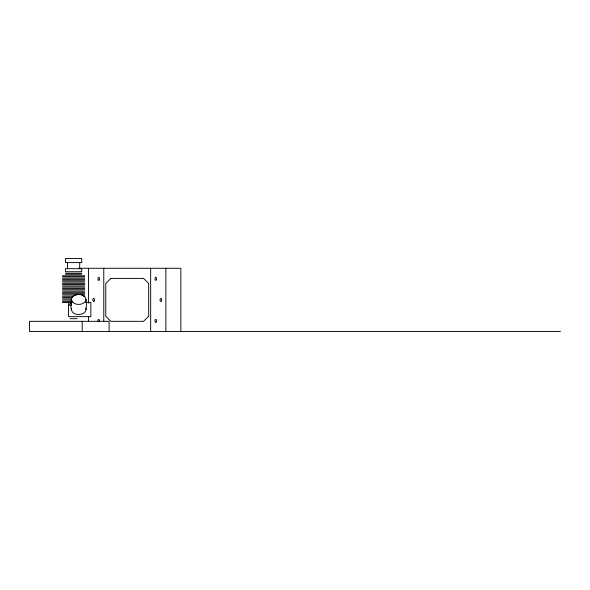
<?xml version="1.0" encoding="UTF-8"?>
<svg xmlns="http://www.w3.org/2000/svg" width="590" height="590" viewBox="0 0 590 590"><rect width="100%" height="100%" fill="white"/><g stroke="black" fill="none" stroke-linecap="round" stroke-linejoin="round"><path stroke-width="0.89" d="M71.265 299.41C71.788 295.199 77.047 294.019 80.594 294.639C88.117 295.384 86.243 304.366 86.088 309.558C85.565 313.769 80.306 314.949 76.759 314.33C69.237 313.585 71.11 304.602 71.265 299.41C72.496 306.077 84.857 306.077 86.088 299.41M71.265 309.558L71.515 308.275M78.994 268.273L180.835 268.273L180.835 331.469M65.49 273.244L81.722 273.244M65.49 274.254L81.722 274.254M62.444 275.781L84.761 275.781M62.444 276.791L84.761 276.791M62.444 278.163L84.761 278.163M62.444 279.38L84.761 279.38M62.444 280.752L84.761 280.752M62.444 281.968L84.761 281.968M62.444 283.333L84.761 283.333M62.444 284.55L84.761 284.55M62.444 285.921L84.761 285.921M62.444 287.138L84.761 287.138M62.444 288.51L84.761 288.51M62.444 289.727L84.761 289.727M62.444 291.091L84.761 291.091M62.444 292.316L84.761 292.316M62.444 293.68L84.761 293.68M62.444 294.897L76.493 294.897M81.494 294.897L84.761 294.897M62.444 296.269L73.603 296.269M83.271 296.269L84.761 296.269M62.444 297.485L72.164 297.485M62.444 298.857L70.719 298.857M62.444 300.074L70.719 300.074M62.444 301.438L72.039 301.438M62.444 302.456L72.105 302.456M85.491 302.456L90.853 302.456L90.853 316.653L68.536 316.653L68.536 302.456M70.055 318.689L77.157 318.689M560.5 331.469L29.5 331.469L29.5 321.321L109.106 321.321L109.106 331.469M85.838 308.275L86.088 309.558M165.879 268.273L165.879 331.469M150.664 268.273L150.664 331.469M103.774 268.273L103.774 321.395M88.559 268.273L88.559 303.076M88.559 316.815L88.559 321.395M82.209 321.321L82.209 331.469M79.694 262.594L79.694 268.679M67.518 262.594L67.518 268.679M98.021 321.727A1.571 0.789 -90 0 1 98.707 319.367A1.571 0.789 -90 0 1 99.385 321.727M110.839 278.414L105.765 283.488L105.765 316.247L110.839 321.321L143.606 321.321L148.673 316.247L148.673 283.488L143.606 278.414L110.839 278.414M81.722 258.531L65.49 258.531L65.49 262.594L81.722 262.594L81.722 258.531M81.722 268.679L65.49 268.679L65.49 271.717L81.722 271.717L81.722 268.679M70.055 305.362A1.018 1.018 0 0 0 71.574 304.484A1.018 1.018 0 0 0 70.055 303.607A1.018 1.018 0 0 0 70.055 305.362M99.26 279.911A1.571 0.789 -90 0 0 98.906 277.285A1.571 0.789 -90 0 0 97.947 279.21A1.571 0.789 -90 0 0 99.26 279.911M94.186 300.981A1.571 0.789 -90 0 0 93.84 298.348A1.571 0.789 -90 0 0 92.873 300.273A1.571 0.789 -90 0 0 94.186 300.981M156.424 321.727A1.571 0.789 -90 0 0 155.745 319.367A1.571 0.789 -90 0 0 155.059 321.727A1.571 0.789 -90 0 0 156.424 321.727M156.424 279.586A1.571 0.789 -90 0 0 155.745 277.226A1.571 0.789 -90 0 0 155.059 279.586A1.571 0.789 -90 0 0 156.424 279.586M161.372 300.981A1.571 0.789 -90 0 0 161.018 298.348A1.571 0.789 -90 0 0 160.06 300.273A1.571 0.789 -90 0 0 161.372 300.981"/></g></svg>
